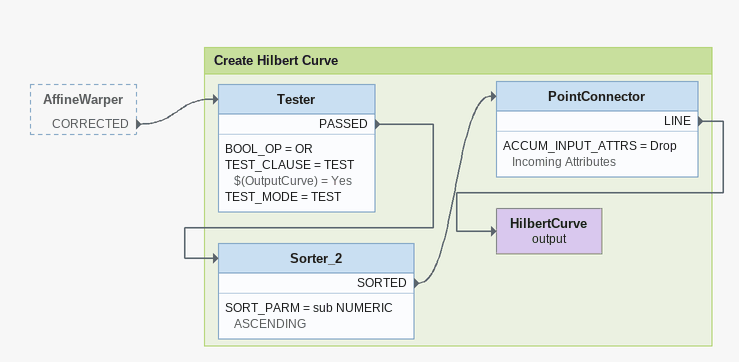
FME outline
AffineWarper [outside]
    CORRECTED -> Tester

Bookmark: Create Hilbert Curve
Tester
    BOOL_OP = OR
    TEST_CLAUSE = TEST $(OutputCurve) = Yes
    TEST_MODE = TEST
    PASSED -> Sorter_2
Sorter_2
    SORT_PARM = sub NUMERIC ASCENDING
    SORTED -> PointConnector
PointConnector
    ACCUM_INPUT_ATTRS = Drop Incoming Attributes
    LINE -> HilbertCurve (output)
HilbertCurve (output)
